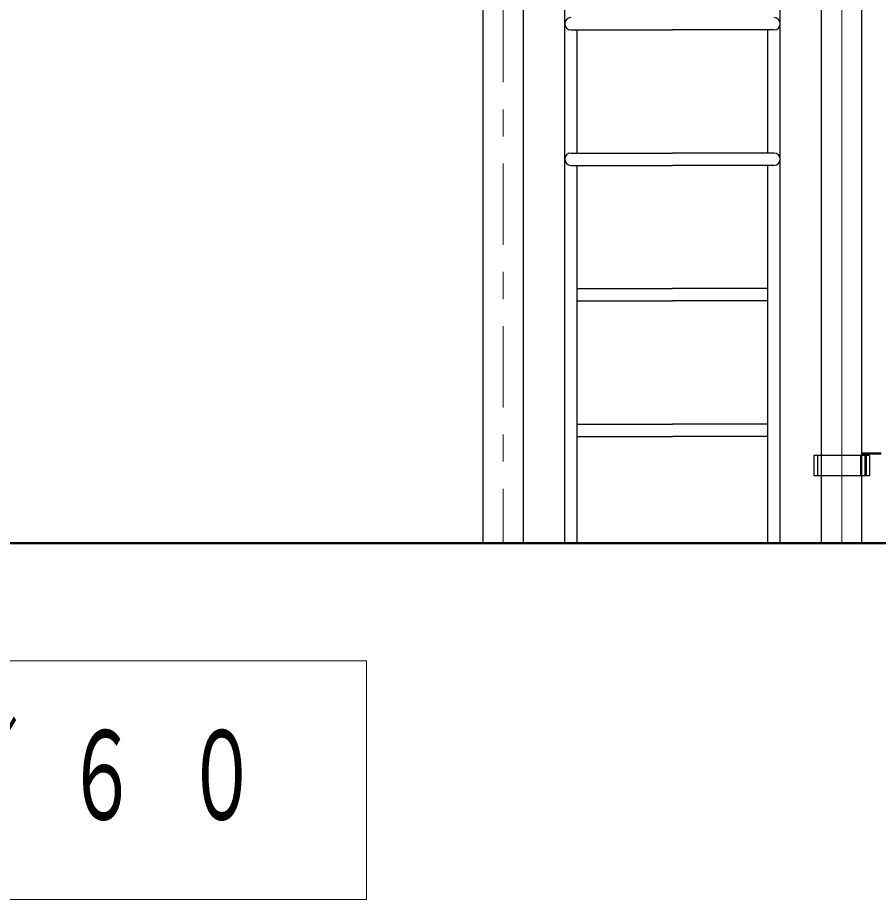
# Model space of a CAD drawing. Units: millimetres on the paper, scale 1:60. Extents: x -571 to 0, y -594 to 267.
# Drawn here: x -255.54 to -223.75, y -145.3 to -112.76 of the extents above; entities that cross this region are included whole.
import ezdxf

# ---------------------------------------------------------------- set-up
doc = ezdxf.new("R2010")
doc.units = ezdxf.units.MM
doc.linetypes.add('USER2', pattern=[6, 3, -1, 1, -1])
doc.layers.add('1_60', color=7, linetype='Continuous', lineweight=25)
doc.styles.add('ＭＳ ゴシック', font='')
doc.styles.get('ＭＳ ゴシック').set_extended_font_data('MS Gothic')

msp = doc.modelspace()

# ---------------------------------------------------------------- linework, layer by layer
at = {"layer": '1_60', "linetype": 'USER2', "lineweight": 13}
for p, q in [((-237.603, -82.146), (-237.603, -132.155)), ((-225.103, -82.146), (-225.103, -132.155)), ((-225.103, -107.146), (-225.103, -132.155))]:
    msp.add_line(p, q, dxfattribs=at)
at = {"layer": '1_60'}
for p, q in [((-238.345, -132.155), (-238.345, -83.58)), ((-236.86, -132.155), (-236.86, -83.58)), ((-225.845, -132.155), (-225.845, -83.58)), ((-224.36, -132.155), (-224.36, -83.58)), ((-235.103, -113.214), (-231.353, -113.214)), ((-227.603, -113.214), (-231.353, -113.214)), ((-235.103, -117.761), (-231.353, -117.761)), ((-227.603, -117.761), (-231.353, -117.761)), ((-235.103, -118.214), (-231.353, -118.214)), ((-227.603, -118.214), (-231.353, -118.214)), ((-234.876, -122.761), (-231.353, -122.761)), ((-227.829, -122.761), (-231.353, -122.761)), ((-234.876, -123.215), (-231.353, -123.215)), ((-227.829, -123.215), (-231.353, -123.215)), ((-234.876, -127.761), (-231.353, -127.761)), ((-227.829, -127.761), (-231.353, -127.761)), ((-234.876, -128.215), (-231.353, -128.215)), ((-227.829, -128.215), (-231.353, -128.215)), ((-224.36, -128.821), (-223.644, -128.821)), ((-224.36, -128.86), (-223.644, -128.86)), ((-226.133, -128.921), (-226.133, -129.671)), ((-224.073, -128.921), (-226.133, -128.921)), ((-225.994, -128.921), (-225.994, -129.671)), ((-224.407, -128.921), (-224.407, -129.671)), ((-224.251, -128.921), (-224.251, -129.671)), ((-224.202, -128.921), (-224.202, -129.671)), ((-224.073, -128.921), (-224.073, -129.671)), ((-224.073, -129.671), (-226.133, -129.671))]:
    msp.add_line(p, q, dxfattribs=at)
at = {"layer": '1_60', "color": 131}
for p, q in [((-235.329, -132.155), (-235.329, -90.071)), ((-227.376, -132.155), (-227.376, -90.071)), ((-234.876, -117.761), (-234.876, -113.214)), ((-227.829, -117.761), (-227.829, -113.214)), ((-234.876, -132.155), (-234.876, -118.214)), ((-227.829, -132.155), (-227.829, -118.214))]:
    msp.add_line(p, q, dxfattribs=at)
at = {"layer": '1_60', "lineweight": 50}
msp.add_line((-352.387, -132.155), (-168.95, -132.155), dxfattribs=at)
at = {"layer": '1_60', "lineweight": 13}
for p, q in [((-242.653, -136.503), (-299.453, -136.503)), ((-242.653, -145.303), (-242.653, -136.503)), ((-299.453, -145.303), (-242.653, -145.303))]:
    msp.add_line(p, q, dxfattribs=at)
at = {"layer": '1_60'}
for centre, start, end in [((-235.103, -112.988), 90, 270), ((-227.603, -112.988), 270, 90), ((-235.103, -117.988), 90, 270), ((-227.603, -117.988), 270, 90)]:
    msp.add_arc(centre, 0.227, start, end, dxfattribs=at)

# ---------------------------------------------------------------- texts
at = {"layer": '1_60', "insert": (-298.053, -140.903), "char_height": 3.299, "attachment_point": 4, "style": 'ＭＳ ゴシック'}
msp.add_mtext('\\T1.64;\\W0.6;Ｃ視立面図\u3000Ｓ＝１／６０', dxfattribs=at)

doc.saveas('drawing.dxf')
